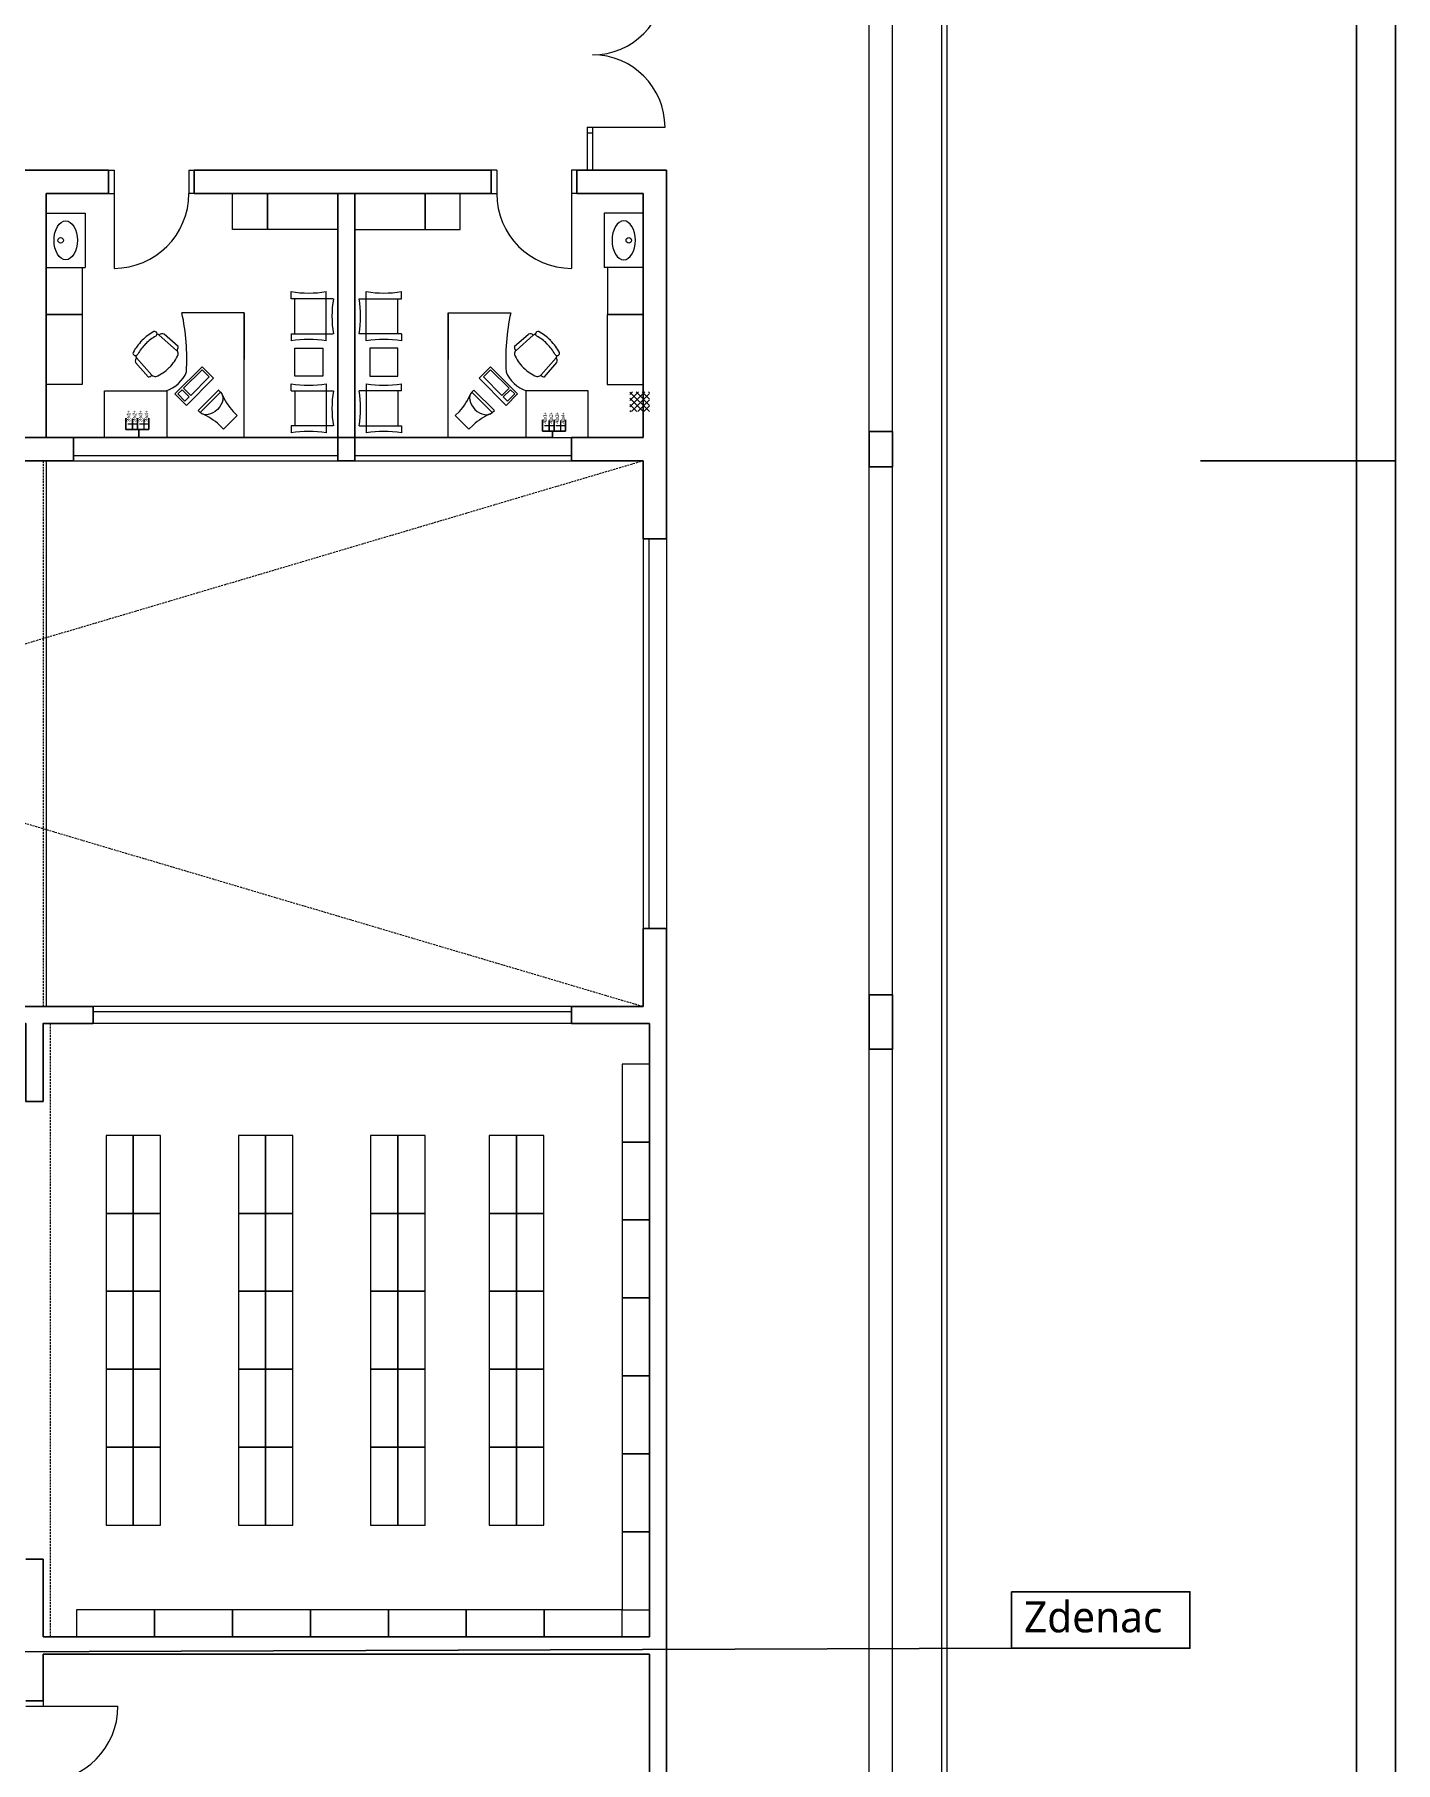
# Model space of a CAD drawing. Header units: inches. Extents: x 11 to 1053, y 2 to 902.
# Drawn here: x 878.4 to 1053.1, y 429.9 to 651.6 of the extents above; entities that cross this region are included whole.
import ezdxf

# ---------------------------------------------------------------- set-up
doc = ezdxf.new("R2010")
doc.units = ezdxf.units.IN
doc.header["$MEASUREMENT"] = 0
doc.linetypes.add('DASHED', pattern=[0.75, 0.5, -0.25])
doc.linetypes.add('DASHED2', pattern=[0.375, 0.25, -0.125])
for name, color, linetype, lineweight in [('A-CRTKANO', 5, 'DASHED2', 0), ('A-GREDE', 5, 'DASHED2', 0), ('A-SANITARIJE', 253, 'Continuous', 0), ('OPREMA', 253, 'Continuous', 0), ('STOLARIJA', 5, 'Continuous', 0), ('ZID', 5, 'Continuous', 30)]:
    doc.layers.add(name, color=color, linetype=linetype, lineweight=lineweight)
doc.layers.add('SRAFURA', color=2, linetype='Continuous')

msp = doc.modelspace()

# ---------------------------------------------------------------- hatches: boundary and pattern name
at = {"layer": 'SRAFURA'}
h = msp.add_hatch(dxfattribs=at)
h.set_pattern_fill('ANSI37', color=256, scale=4.5, angle=90, style=0)
h.set_pattern_definition([(315, (5853.63795, -7735.9748), (0.397747564, 0.397747564), []), (45, (5853.63795, -7735.9748), (-0.397747564, 0.397747564), [])])
h.paths.add_polyline_path([(954.83, 603.25), (957.33, 603.25), (957.33, 605.75), (954.83, 605.75)])

# ---------------------------------------------------------------- linework, layer by layer
for p, q in [((1053.05, 900.9), (1053.05, 2.92)), ((1048.05, 895.9), (1048.05, 7.92)), ((1028.05, 596.92), (1053.05, 596.92))]:
    msp.add_line(p, q)
at = {"color": 2}
for p, q in [((890.15, 602.38), (890.15, 600.95)), ((890.15, 600.95), (891.63, 600.95)), ((891.63, 600.95), (891.63, 602.38)), ((891.63, 602.38), (891.63, 600.95)), ((891.63, 600.95), (893.11, 600.95)), ((893.11, 600.95), (893.11, 602.38)), ((943.61, 602.17), (943.61, 600.74)), ((945.09, 600.74), (945.09, 602.17)), ((945.09, 602.17), (945.09, 600.74)), ((946.57, 600.74), (946.57, 602.17)), ((943.61, 600.74), (945.09, 600.74)), ((945.09, 600.74), (946.57, 600.74))]:
    msp.add_line(p, q, dxfattribs=at)
at = {"color": 85, "true_color": 0x58ba48}
for p, q in [((891.81, 599.91, 50), (891.81, 600.95, 50)), ((891.81, 600.95, 50), (891.81, 599.91, 50)), ((865.37, 599.91, 50), (891.81, 599.91, 50)), ((891.81, 599.91, 50), (944.9, 599.91, 50)), ((944.9, 599.91, 50), (944.9, 600.74, 50))]:
    msp.add_line(p, q, dxfattribs=at)
at = {"color": 1}
msp.add_line((1003.78, 444.56), (797.33, 443.81, 50), dxfattribs=at)
msp.add_lwpolyline([(1003.78, 451.8), (1003.78, 444.56), (1026.68, 444.56), (1026.68, 451.8)], close=True, dxfattribs=at)
at = {"layer": 'A-CRTKANO', "linetype": 'DASHED', "ltscale": 0.5}
for p, q in [((720.33, 596.91, 50), (956.53, 526.91, 50)), ((956.53, 596.91, 50), (720.33, 526.91, 50))]:
    msp.add_line(p, q, dxfattribs=at)
at = {"layer": 'A-GREDE'}
for p, q in [((879.53, 596.91, 50), (879.53, 526.91, 50)), ((880.43, 524.71, 50), (880.43, 446.01, 50))]:
    msp.add_line(p, q, dxfattribs=at)
at = {"layer": 'A-GREDE', "linetype": 'Continuous'}
msp.add_line((879.93, 596.91, 50), (879.93, 526.91, 50), dxfattribs=at)
at = {"layer": 'A-SANITARIJE'}
for p, q in [((879.93, 628.71, 50), (884.93, 628.71, 50)), ((884.93, 628.71, 50), (884.93, 621.71, 50)), ((951.53, 628.71, 50), (951.53, 621.71, 50)), ((956.53, 628.71, 50), (951.53, 628.71, 50)), ((879.93, 621.71, 50), (884.93, 621.71, 50)), ((956.53, 621.71, 50), (951.53, 621.71, 50))]:
    msp.add_line(p, q, dxfattribs=at)
for centre in [(881.78, 625.21, 50), (954.68, 625.21, 50)]:
    msp.add_circle(centre, 0.35, dxfattribs=at)
msp.add_ellipse((882.43, 625.21, 50), major_axis=(0, 2.5), ratio=0.6, dxfattribs=at)
at = {"layer": 'A-SANITARIJE', "extrusion": (0, 0, -1)}
msp.add_ellipse((954.03, 625.21, 50), major_axis=(0, 2.5), ratio=0.6, dxfattribs=at)
at = {"layer": 'OPREMA'}
for p, q in [((911.36, 617.72, 50), (911.36, 618.62, 50)), ((915.86, 612.32, 50), (915.86, 618.62, 50)), ((921, 612.32, 50), (921, 618.62, 50)), ((925.5, 617.72, 50), (925.5, 618.62, 50)), ((916.76, 617.72, 50), (911.36, 617.72, 50)), ((911.81, 613.22, 50), (911.81, 617.72, 50)), ((920.1, 617.72, 50), (925.5, 617.72, 50)), ((925.05, 613.22, 50), (925.05, 617.72, 50)), ((905.34, 615.91, 50), (897.34, 615.91, 50)), ((905.34, 615.91, 50), (897.79, 615.91, 50)), ((904.89, 615.91, 50), (897.79, 615.91, 50)), ((905.34, 599.91, 50), (905.34, 615.91, 50)), ((905.34, 615.91, 50), (905.34, 609.91, 50)), ((931.52, 599.91, 50), (931.52, 615.91, 50)), ((931.52, 615.91, 50), (939.52, 615.91, 50)), ((931.52, 615.91, 50), (931.52, 609.91, 50)), ((931.52, 615.91, 50), (939.07, 615.91, 50)), ((931.97, 615.91, 50), (939.07, 615.91, 50)), ((896.65, 611.09, 50), (894.43, 613.05, 50)), ((896.87, 611.57, 50), (895.05, 613.17, 50)), ((905.34, 601.71, 50), (905.34, 614.11, 50)), ((911.36, 613.22, 50), (916.76, 613.22, 50)), ((911.36, 613.22, 50), (911.36, 612.32, 50)), ((925.5, 613.22, 50), (920.1, 613.22, 50)), ((925.5, 613.22, 50), (925.5, 612.32, 50)), ((931.52, 601.71, 50), (931.52, 614.11, 50)), ((939.99, 611.57, 50), (941.81, 613.17, 50)), ((940.21, 611.09, 50), (942.43, 613.05, 50)), ((893.48, 607.92, 50), (891.52, 610.14, 50)), ((943.38, 607.92, 50), (945.34, 610.14, 50)), ((893.01, 607.71, 50), (891.4, 609.52, 50)), ((899.93, 608.96, 50), (896.45, 605.49, 50)), ((899.93, 608.59, 50), (897.55, 606.22, 50)), ((897.92, 604.02, 50), (901.39, 607.5, 50)), ((898.47, 605.3, 50), (900.84, 607.68, 50)), ((901.39, 607.5, 50), (899.93, 608.96, 50)), ((900.84, 607.68, 50), (899.93, 608.59, 50)), ((935.47, 607.5, 50), (936.93, 608.96, 50)), ((938.94, 604.02, 50), (935.47, 607.5, 50)), ((936.02, 607.68, 50), (936.93, 608.59, 50)), ((938.39, 605.3, 50), (936.02, 607.68, 50)), ((936.93, 608.96, 50), (940.4, 605.49, 50)), ((936.93, 608.59, 50), (939.31, 606.22, 50)), ((943.85, 607.71, 50), (945.46, 609.52, 50)), ((887.39, 599.91, 50), (887.39, 605.91, 50)), ((887.39, 605.91, 50), (895.39, 605.91, 50)), ((895.39, 605.91, 50), (895.39, 599.91, 50)), ((895.39, 605.91, 50), (895.39, 599.91, 50)), ((896.45, 605.49, 50), (897.92, 604.02, 50)), ((897.37, 606.03, 50), (896.82, 605.49, 50)), ((896.82, 605.49, 50), (897.73, 604.57, 50)), ((898.28, 605.12, 50), (897.37, 606.03, 50)), ((897.55, 606.22, 50), (898.47, 605.3, 50)), ((899.43, 603.37, 50), (902.04, 605.99, 50)), ((902.31, 605.72, 50), (899.7, 603.1, 50)), ((902.04, 605.99, 50), (902.31, 605.72, 50)), ((911.36, 605.9, 50), (911.36, 606.8, 50)), ((911.36, 605.9, 50), (916.76, 605.9, 50)), ((911.81, 605.9, 50), (911.81, 601.4, 50)), ((915.86, 606.8, 50), (915.86, 600.5, 50)), ((925.5, 605.9, 50), (920.1, 605.9, 50)), ((921, 606.8, 50), (921, 600.5, 50)), ((925.05, 605.9, 50), (925.05, 601.4, 50)), ((925.5, 605.9, 50), (925.5, 606.8, 50)), ((934.81, 605.99, 50), (934.55, 605.72, 50)), ((934.55, 605.72, 50), (937.16, 603.1, 50)), ((937.43, 603.37, 50), (934.81, 605.99, 50)), ((939.31, 606.22, 50), (938.39, 605.3, 50)), ((938.58, 605.12, 50), (939.49, 606.03, 50)), ((940.4, 605.49, 50), (938.94, 604.02, 50)), ((940.04, 605.49, 50), (939.13, 604.57, 50)), ((939.49, 606.03, 50), (940.04, 605.49, 50)), ((941.47, 605.91, 50), (941.47, 599.91, 50)), ((941.47, 605.91, 50), (941.47, 599.91, 50)), ((949.47, 605.91, 50), (941.47, 605.91, 50)), ((949.47, 599.91, 50), (949.47, 605.91, 50)), ((897.73, 604.57, 50), (898.28, 605.12, 50)), ((899.7, 603.1, 50), (899.43, 603.37, 50)), ((904.44, 602.72, 50), (903.91, 603.25, 50)), ((932.42, 602.72, 50), (932.95, 603.25, 50)), ((937.16, 603.1, 50), (937.43, 603.37, 50)), ((939.13, 604.57, 50), (938.58, 605.12, 50)), ((902.69, 600.98, 50), (902.17, 601.5, 50)), ((902.69, 600.98, 50), (904.44, 602.72, 50)), ((916.76, 601.4, 50), (911.36, 601.4, 50)), ((911.36, 601.4, 50), (911.36, 600.5, 50)), ((920.1, 601.4, 50), (925.5, 601.4, 50)), ((925.5, 601.4, 50), (925.5, 600.5, 50)), ((934.17, 600.98, 50), (932.42, 602.72, 50)), ((934.17, 600.98, 50), (934.69, 601.5, 50)), ((905.34, 599.91, 50), (887.39, 599.91, 50)), ((931.52, 599.91, 50), (949.47, 599.91, 50))]:
    msp.add_line(p, q, dxfattribs=at)
at = {"layer": 'OPREMA', "elevation": 50}
for points in [[(903.83, 626.59), (903.83, 631.21), (908.33, 631.21), (908.33, 626.59)], [(908.33, 626.59), (908.33, 631.21), (917.33, 631.21), (917.33, 626.59)], [(928.53, 626.59), (928.53, 631.21), (919.53, 631.21), (919.53, 626.59)], [(933.03, 626.59), (933.03, 631.21), (928.53, 631.21), (928.53, 626.59)], [(879.93, 621.71), (884.53, 621.71), (884.53, 615.71), (879.93, 615.71)], [(956.53, 621.71), (951.93, 621.71), (951.93, 615.71), (956.53, 615.71)], [(879.93, 615.71), (884.55, 615.71), (884.55, 606.71), (879.93, 606.71)], [(956.53, 615.71), (951.91, 615.71), (951.91, 606.71), (956.53, 606.71)], [(911.81, 611.36), (915.41, 611.36), (915.41, 607.76), (911.81, 607.76)], [(925.05, 611.36), (921.45, 611.36), (921.45, 607.76), (925.05, 607.76)], [(953.83, 509.51), (957.33, 509.51), (957.33, 519.51), (953.83, 519.51)], [(887.6, 500.36), (891.1, 500.36), (891.1, 510.36), (887.6, 510.36)], [(891.1, 500.36), (894.6, 500.36), (894.6, 510.36), (891.1, 510.36)], [(904.58, 500.36), (908.08, 500.36), (908.08, 510.36), (904.58, 510.36)], [(908.08, 500.36), (911.58, 500.36), (911.58, 510.36), (908.08, 510.36)], [(921.55, 500.36), (925.05, 500.36), (925.05, 510.36), (921.55, 510.36)], [(925.05, 500.36), (928.55, 500.36), (928.55, 510.36), (925.05, 510.36)], [(936.78, 500.36), (940.28, 500.36), (940.28, 510.36), (936.78, 510.36)], [(940.28, 500.36), (943.78, 500.36), (943.78, 510.36), (940.28, 510.36)], [(953.83, 499.51), (957.33, 499.51), (957.33, 509.51), (953.83, 509.51)], [(887.6, 490.36), (891.1, 490.36), (891.1, 500.36), (887.6, 500.36)], [(891.1, 490.36), (894.6, 490.36), (894.6, 500.36), (891.1, 500.36)], [(904.58, 490.36), (908.08, 490.36), (908.08, 500.36), (904.58, 500.36)], [(908.08, 490.36), (911.58, 490.36), (911.58, 500.36), (908.08, 500.36)], [(921.55, 490.36), (925.05, 490.36), (925.05, 500.36), (921.55, 500.36)], [(925.05, 490.36), (928.55, 490.36), (928.55, 500.36), (925.05, 500.36)], [(936.78, 490.36), (940.28, 490.36), (940.28, 500.36), (936.78, 500.36)], [(940.28, 490.36), (943.78, 490.36), (943.78, 500.36), (940.28, 500.36)], [(953.83, 489.51), (957.33, 489.51), (957.33, 499.51), (953.83, 499.51)], [(887.6, 480.36), (891.1, 480.36), (891.1, 490.36), (887.6, 490.36)], [(891.1, 480.36), (894.6, 480.36), (894.6, 490.36), (891.1, 490.36)], [(904.58, 480.36), (908.08, 480.36), (908.08, 490.36), (904.58, 490.36)], [(908.08, 480.36), (911.58, 480.36), (911.58, 490.36), (908.08, 490.36)], [(921.55, 480.36), (925.05, 480.36), (925.05, 490.36), (921.55, 490.36)], [(925.05, 480.36), (928.55, 480.36), (928.55, 490.36), (925.05, 490.36)], [(936.78, 480.36), (940.28, 480.36), (940.28, 490.36), (936.78, 490.36)], [(940.28, 480.36), (943.78, 480.36), (943.78, 490.36), (940.28, 490.36)], [(953.83, 479.51), (957.33, 479.51), (957.33, 489.51), (953.83, 489.51)], [(887.6, 470.36), (891.1, 470.36), (891.1, 480.36), (887.6, 480.36)], [(891.1, 470.36), (894.6, 470.36), (894.6, 480.36), (891.1, 480.36)], [(904.58, 470.36), (908.08, 470.36), (908.08, 480.36), (904.58, 480.36)], [(908.08, 470.36), (911.58, 470.36), (911.58, 480.36), (908.08, 480.36)], [(921.55, 470.36), (925.05, 470.36), (925.05, 480.36), (921.55, 480.36)], [(925.05, 470.36), (928.55, 470.36), (928.55, 480.36), (925.05, 480.36)], [(936.78, 470.36), (940.28, 470.36), (940.28, 480.36), (936.78, 480.36)], [(940.28, 470.36), (943.78, 470.36), (943.78, 480.36), (940.28, 480.36)], [(953.83, 469.51), (957.33, 469.51), (957.33, 479.51), (953.83, 479.51)], [(887.6, 460.36), (891.1, 460.36), (891.1, 470.36), (887.6, 470.36)], [(891.1, 460.36), (894.6, 460.36), (894.6, 470.36), (891.1, 470.36)], [(904.58, 460.36), (908.08, 460.36), (908.08, 470.36), (904.58, 470.36)], [(908.08, 460.36), (911.58, 460.36), (911.58, 470.36), (908.08, 470.36)], [(921.55, 460.36), (925.05, 460.36), (925.05, 470.36), (921.55, 470.36)], [(925.05, 460.36), (928.55, 460.36), (928.55, 470.36), (925.05, 470.36)], [(936.78, 460.36), (940.28, 460.36), (940.28, 470.36), (936.78, 470.36)], [(940.28, 460.36), (943.78, 460.36), (943.78, 470.36), (940.28, 470.36)], [(953.83, 459.51), (957.33, 459.51), (957.33, 469.51), (953.83, 469.51)], [(953.83, 449.51), (957.33, 449.51), (957.33, 459.51), (953.83, 459.51)], [(893.83, 446.01), (893.83, 449.51), (883.83, 449.51), (883.83, 446.01)], [(903.83, 446.01), (903.83, 449.51), (893.83, 449.51), (893.83, 446.01)], [(913.83, 446.01), (913.83, 449.51), (903.83, 449.51), (903.83, 446.01)], [(923.83, 446.01), (923.83, 449.51), (913.83, 449.51), (913.83, 446.01)], [(933.83, 446.01), (933.83, 449.51), (923.83, 449.51), (923.83, 446.01)], [(943.83, 446.01), (943.83, 449.51), (933.83, 449.51), (933.83, 446.01)], [(953.83, 446.01), (953.83, 449.51), (943.83, 449.51), (943.83, 446.01)]]:
    msp.add_lwpolyline(points, close=True, dxfattribs=at)
at = {"layer": 'OPREMA'}
for centre, radius, start, end in [((913.61, 632.59, 50), 14.15, 260.8522, 279.1478), ((923.25, 632.59, 50), 14.15, 260.8522, 279.1478), ((930.74, 615.47, 50), 14.15, 170.8522, 189.1478), ((906.12, 615.47, 50), 14.15, 350.8522, 9.1478), ((870.13, 609.99, 50), 27.84, 356.626, 12.2671), ((966.73, 609.99, 50), 27.84, 167.7329, 183.374), ((896.78, 607.75, 50), 6.48, 135, 151.6101), ((896.82, 607.8, 50), 6.48, 135, 135.5506), ((896.82, 607.8, 50), 6.48, 118.3899, 135), ((896.71, 607.93, 50), 5.68, 135, 135.7807), ((896.71, 607.93, 50), 5.68, 118.6991, 135), ((893.83, 613.19, 50), 0.32, 298.3429, 106.8257), ((894.03, 612.6, 50), 0.6, 48.5763, 79.7534), ((894.82, 612.68, 50), 0.546, 65.6364, 136.3026), ((913.61, 598.35, 50), 14.15, 80.8522, 99.1478), ((923.25, 598.35, 50), 14.15, 80.8522, 99.1478), ((942.03, 612.68, 50), 0.546, 43.6974, 114.3636), ((942.83, 612.6, 50), 0.6, 100.2466, 131.4237), ((943.03, 613.19, 50), 0.32, 73.1743, 241.6571), ((940.15, 607.93, 50), 5.68, 45, 61.3009), ((940.04, 607.8, 50), 6.48, 45, 61.6101), ((940.15, 607.93, 50), 5.68, 44.2193, 45), ((940.04, 607.8, 50), 6.48, 44.4494, 45), ((940.08, 607.75, 50), 6.48, 28.3899, 45), ((891.38, 610.74, 50), 0.32, 163.1743, 331.6571), ((891.9, 609.75, 50), 0.546, 133.6974, 204.3636), ((891.97, 610.54, 50), 0.6, 190.2466, 221.4237), ((896.65, 607.86, 50), 5.68, 135, 151.3009), ((892.24, 612.47, 50), 4.99, 314.285, 337.6401), ((896.41, 611.49, 50), 0.461, 300.6949, 9.6826), ((896.26, 610.64, 50), 0.6, 353.36, 48.5763), ((940.45, 611.49, 50), 0.461, 170.3174, 239.3051), ((940.6, 610.64, 50), 0.6, 131.4237, 186.64), ((944.62, 612.47, 50), 4.99, 202.3599, 225.715), ((940.21, 607.86, 50), 5.68, 28.6991, 45), ((945.48, 610.74, 50), 0.32, 208.3429, 16.8257), ((944.89, 610.54, 50), 0.6, 318.5763, 349.7534), ((944.96, 609.75, 50), 0.546, 335.6364, 46.3026), ((893.08, 608.16, 50), 0.461, 260.3174, 329.3051), ((893.93, 608.32, 50), 0.6, 221.4237, 276.64), ((892.1, 612.34, 50), 4.99, 292.3599, 315.715), ((894.1, 609.84, 50), 4.11, 286.8782, 338.786), ((892.15, 612.38, 50), 4.99, 315, 315.715), ((942.76, 609.84, 50), 4.11, 201.214, 253.1218), ((944.71, 612.38, 50), 4.99, 224.285, 225), ((944.76, 612.34, 50), 4.99, 224.285, 247.6401), ((942.93, 608.32, 50), 0.6, 263.36, 318.5763), ((943.78, 608.16, 50), 0.461, 210.6949, 279.6826), ((901.5, 605.16, 50), 0.986, 55.7533, 56.4604), ((909.91, 608.69, 50), 8.1, 202.716, 222.2482), ((913.61, 620.77, 50), 14.15, 260.8522, 279.1478), ((930.74, 603.65, 50), 14.15, 170.8522, 189.1478), ((906.12, 603.65, 50), 14.15, 350.8522, 9.1478), ((923.25, 620.77, 50), 14.15, 260.8522, 279.1478), ((926.95, 608.69, 50), 8.1, 317.7518, 337.284), ((935.36, 605.16, 50), 0.986, 123.5396, 124.2467), ((896.72, 595.51, 50), 8.1, 47.7518, 67.284), ((940.14, 595.51, 50), 8.1, 112.716, 132.2482), ((913.61, 586.53, 50), 14.15, 80.8522, 99.1478), ((923.25, 586.53, 50), 14.15, 80.8522, 99.1478)]:
    msp.add_arc(centre, radius, start, end, dxfattribs=at)
at = {"layer": 'OPREMA', "extrusion": (0, 0, -1)}
msp.add_ellipse((901, 604.41, 50), major_axis=(-1.31, -1.31), ratio=0.692308, start_param=3.141593, end_param=6.283185, dxfattribs=at)
at = {"layer": 'OPREMA'}
msp.add_ellipse((935.85, 604.41, 50), major_axis=(1.31, -1.31), ratio=0.692308, start_param=3.141593, end_param=6.283185, dxfattribs=at)
at = {"layer": 'STOLARIJA'}
for p, q in [((985.53, 166.01, 50), (985.53, 663.81, 50)), ((988.53, 166.01, 50), (988.53, 663.81, 50)), ((994.83, 166.01, 50), (994.83, 663.81, 50)), ((995.53, 166.01, 50), (995.53, 663.81, 50)), ((949.33, 639.71, 50), (959.33, 639.71, 50)), ((949.33, 639.71, 50), (949.33, 634.21, 50)), ((949.33, 639.01, 50), (950.03, 639.01, 50)), ((950.03, 639.71, 50), (950.03, 634.21, 50)), ((887.93, 634.21, 50), (888.63, 634.21, 50)), ((888.63, 634.21, 50), (888.63, 621.61, 50)), ((898.23, 634.21, 50), (898.23, 631.21, 50)), ((898.23, 634.21, 50), (898.93, 634.21, 50)), ((937.73, 634.21, 50), (937.03, 634.21, 50)), ((937.73, 634.21, 50), (937.73, 631.21, 50)), ((947.33, 634.21, 50), (947.33, 621.61, 50)), ((948.03, 634.21, 50), (947.33, 634.21, 50)), ((887.93, 631.21, 50), (888.63, 631.21, 50)), ((898.93, 631.21, 50), (898.23, 631.21, 50)), ((937.03, 631.21, 50), (937.73, 631.21, 50)), ((948.03, 631.21, 50), (947.33, 631.21, 50)), ((883.43, 599.91, 50), (917.33, 599.91, 50)), ((919.53, 599.91, 50), (947.33, 599.91, 50)), ((883.43, 597.61, 50), (917.33, 597.61, 50)), ((883.43, 596.91, 50), (917.33, 596.91, 50)), ((919.53, 597.61, 50), (947.33, 597.61, 50)), ((919.53, 596.91, 50), (947.33, 596.91, 50)), ((956.53, 586.91, 50), (956.53, 536.91, 50)), ((957.23, 586.91, 50), (957.23, 536.91, 50)), ((959.53, 586.91, 50), (959.53, 536.91, 50)), ((947.33, 526.91, 50), (885.93, 526.91, 50)), ((947.33, 526.21, 50), (885.93, 526.21, 50)), ((947.33, 524.71, 50), (885.93, 524.71, 50)), ((877.33, 437.11, 50), (889.13, 437.11, 50)), ((879.53, 437.81, 50), (879.53, 437.11, 50))]:
    msp.add_line(p, q, dxfattribs=at)
for centre, radius, start, end in [((950.03, 658.31, 50), 9.3, 270, 0), ((950.03, 639.71, 50), 9.3, 0, 90), ((888.63, 631.21, 50), 9.6, 270, 0), ((947.33, 631.21, 50), 9.6, 180, 270), ((879.53, 437.11, 50), 9.6, 270, 0)]:
    msp.add_arc(centre, radius, start, end, dxfattribs=at)
at = {"layer": 'ZID'}
for p, q in [((868.93, 634.21, 50), (887.93, 634.21, 50)), ((887.93, 634.21, 50), (887.93, 631.21, 50)), ((898.93, 634.21, 50), (898.93, 631.21, 50)), ((898.93, 634.21, 50), (937.03, 634.21, 50)), ((937.03, 634.21, 50), (937.03, 631.21, 50)), ((948.03, 634.21, 50), (948.03, 631.21, 50)), ((948.03, 634.21, 50), (959.53, 634.21, 50)), ((959.53, 634.21, 50), (959.53, 586.91, 50)), ((879.93, 631.21, 50), (879.93, 599.91, 50)), ((887.93, 631.21, 50), (879.93, 631.21, 50)), ((937.03, 631.21, 50), (898.93, 631.21, 50)), ((917.33, 599.11, 50), (917.33, 631.21, 50)), ((919.53, 599.11, 50), (919.53, 631.21, 50)), ((956.53, 631.21, 50), (948.03, 631.21, 50)), ((956.53, 631.21, 50), (956.53, 599.91, 50)), ((917.33, 599.91, 50), (919.53, 599.91, 50)), ((917.33, 599.11, 50), (917.33, 596.91, 50)), ((919.53, 596.91, 50), (919.53, 599.11, 50)), ((947.33, 599.91, 50), (956.53, 599.91, 50)), ((947.33, 599.91, 50), (947.33, 596.91, 50)), ((876.93, 596.91, 50), (879.93, 596.91, 50)), ((917.33, 596.91, 50), (919.53, 596.91, 50)), ((947.33, 596.91, 50), (956.53, 596.91, 50)), ((956.53, 586.91, 50), (956.53, 596.91, 50)), ((959.53, 586.91, 50), (956.53, 586.91, 50)), ((956.53, 536.91, 50), (956.53, 526.91, 50)), ((959.53, 536.91, 50), (956.53, 536.91, 50)), ((959.53, 352.91, 50), (959.53, 536.91, 50)), ((947.33, 526.91, 50), (947.33, 524.71, 50)), ((956.53, 526.91, 50), (947.33, 526.91, 50)), ((947.33, 524.71, 50), (957.33, 524.71, 50)), ((957.33, 524.71, 50), (957.33, 446.01, 50)), ((877.33, 456.01, 50), (879.53, 456.01, 50)), ((879.53, 456.01, 50), (879.53, 446.01, 50)), ((879.53, 446.01, 50), (957.33, 446.01, 50)), ((879.53, 443.81, 50), (957.33, 443.81, 50)), ((879.53, 443.81, 50), (879.53, 437.81, 50)), ((957.33, 443.81, 50), (957.33, 416.01, 50)), ((877.33, 437.81, 50), (879.53, 437.81, 50))]:
    msp.add_line(p, q, dxfattribs=at)
at = {"layer": 'ZID', "elevation": 50}
msp.add_lwpolyline([(876.93, 599.91), (873.43, 599.91), (873.43, 596.91), (883.43, 596.91), (883.43, 599.91), (879.93, 599.91)], dxfattribs=at)
for points in [[(985.53, 596.16), (988.53, 596.16), (988.53, 600.66), (985.53, 600.66)], [(985.53, 521.41), (988.53, 521.41), (988.53, 528.41), (985.53, 528.41)], [(879.53, 514.71), (879.53, 524.71), (885.93, 524.71), (885.93, 526.21), (885.93, 526.91), (870.93, 526.91), (870.93, 524.71), (877.33, 524.71), (877.33, 514.71)]]:
    msp.add_lwpolyline(points, close=True, dxfattribs=at)

# ---------------------------------------------------------------- texts
at = {"color": 2, "char_height": 0.4626, "attachment_point": 1, "rotation": 90}
for s, insert in [('\\pxt0;{\\W0.8;\\T0.75;39x1+\\P39x2+\\P39x3+\\P39x4+}', (890.25, 601.89)), ('\\pxt0;{\\W0.8;\\T0.75;40x1+\\P40x2+\\P40x3+\\P40x4+}', (943.7, 601.68))]:
    msp.add_mtext(s, dxfattribs=dict(at, insert=insert))
at = {"color": 2, "char_height": 1.928, "width": 0.8542, "attachment_point": 1}
for insert in [(890.25, 602.63), (891.73, 602.63), (943.71, 602.42), (945.19, 602.42)]:
    msp.add_mtext('{+}', dxfattribs=dict(at, insert=insert))
at = {"color": 1, "insert": (1005.39, 450.6), "char_height": 4, "width": 0.4488, "attachment_point": 1}
msp.add_mtext('{\\fSegoe UI|b0|i0|c0|p0;{\\C256;Zdenac}}', dxfattribs=at)

doc.saveas('drawing.dxf')
